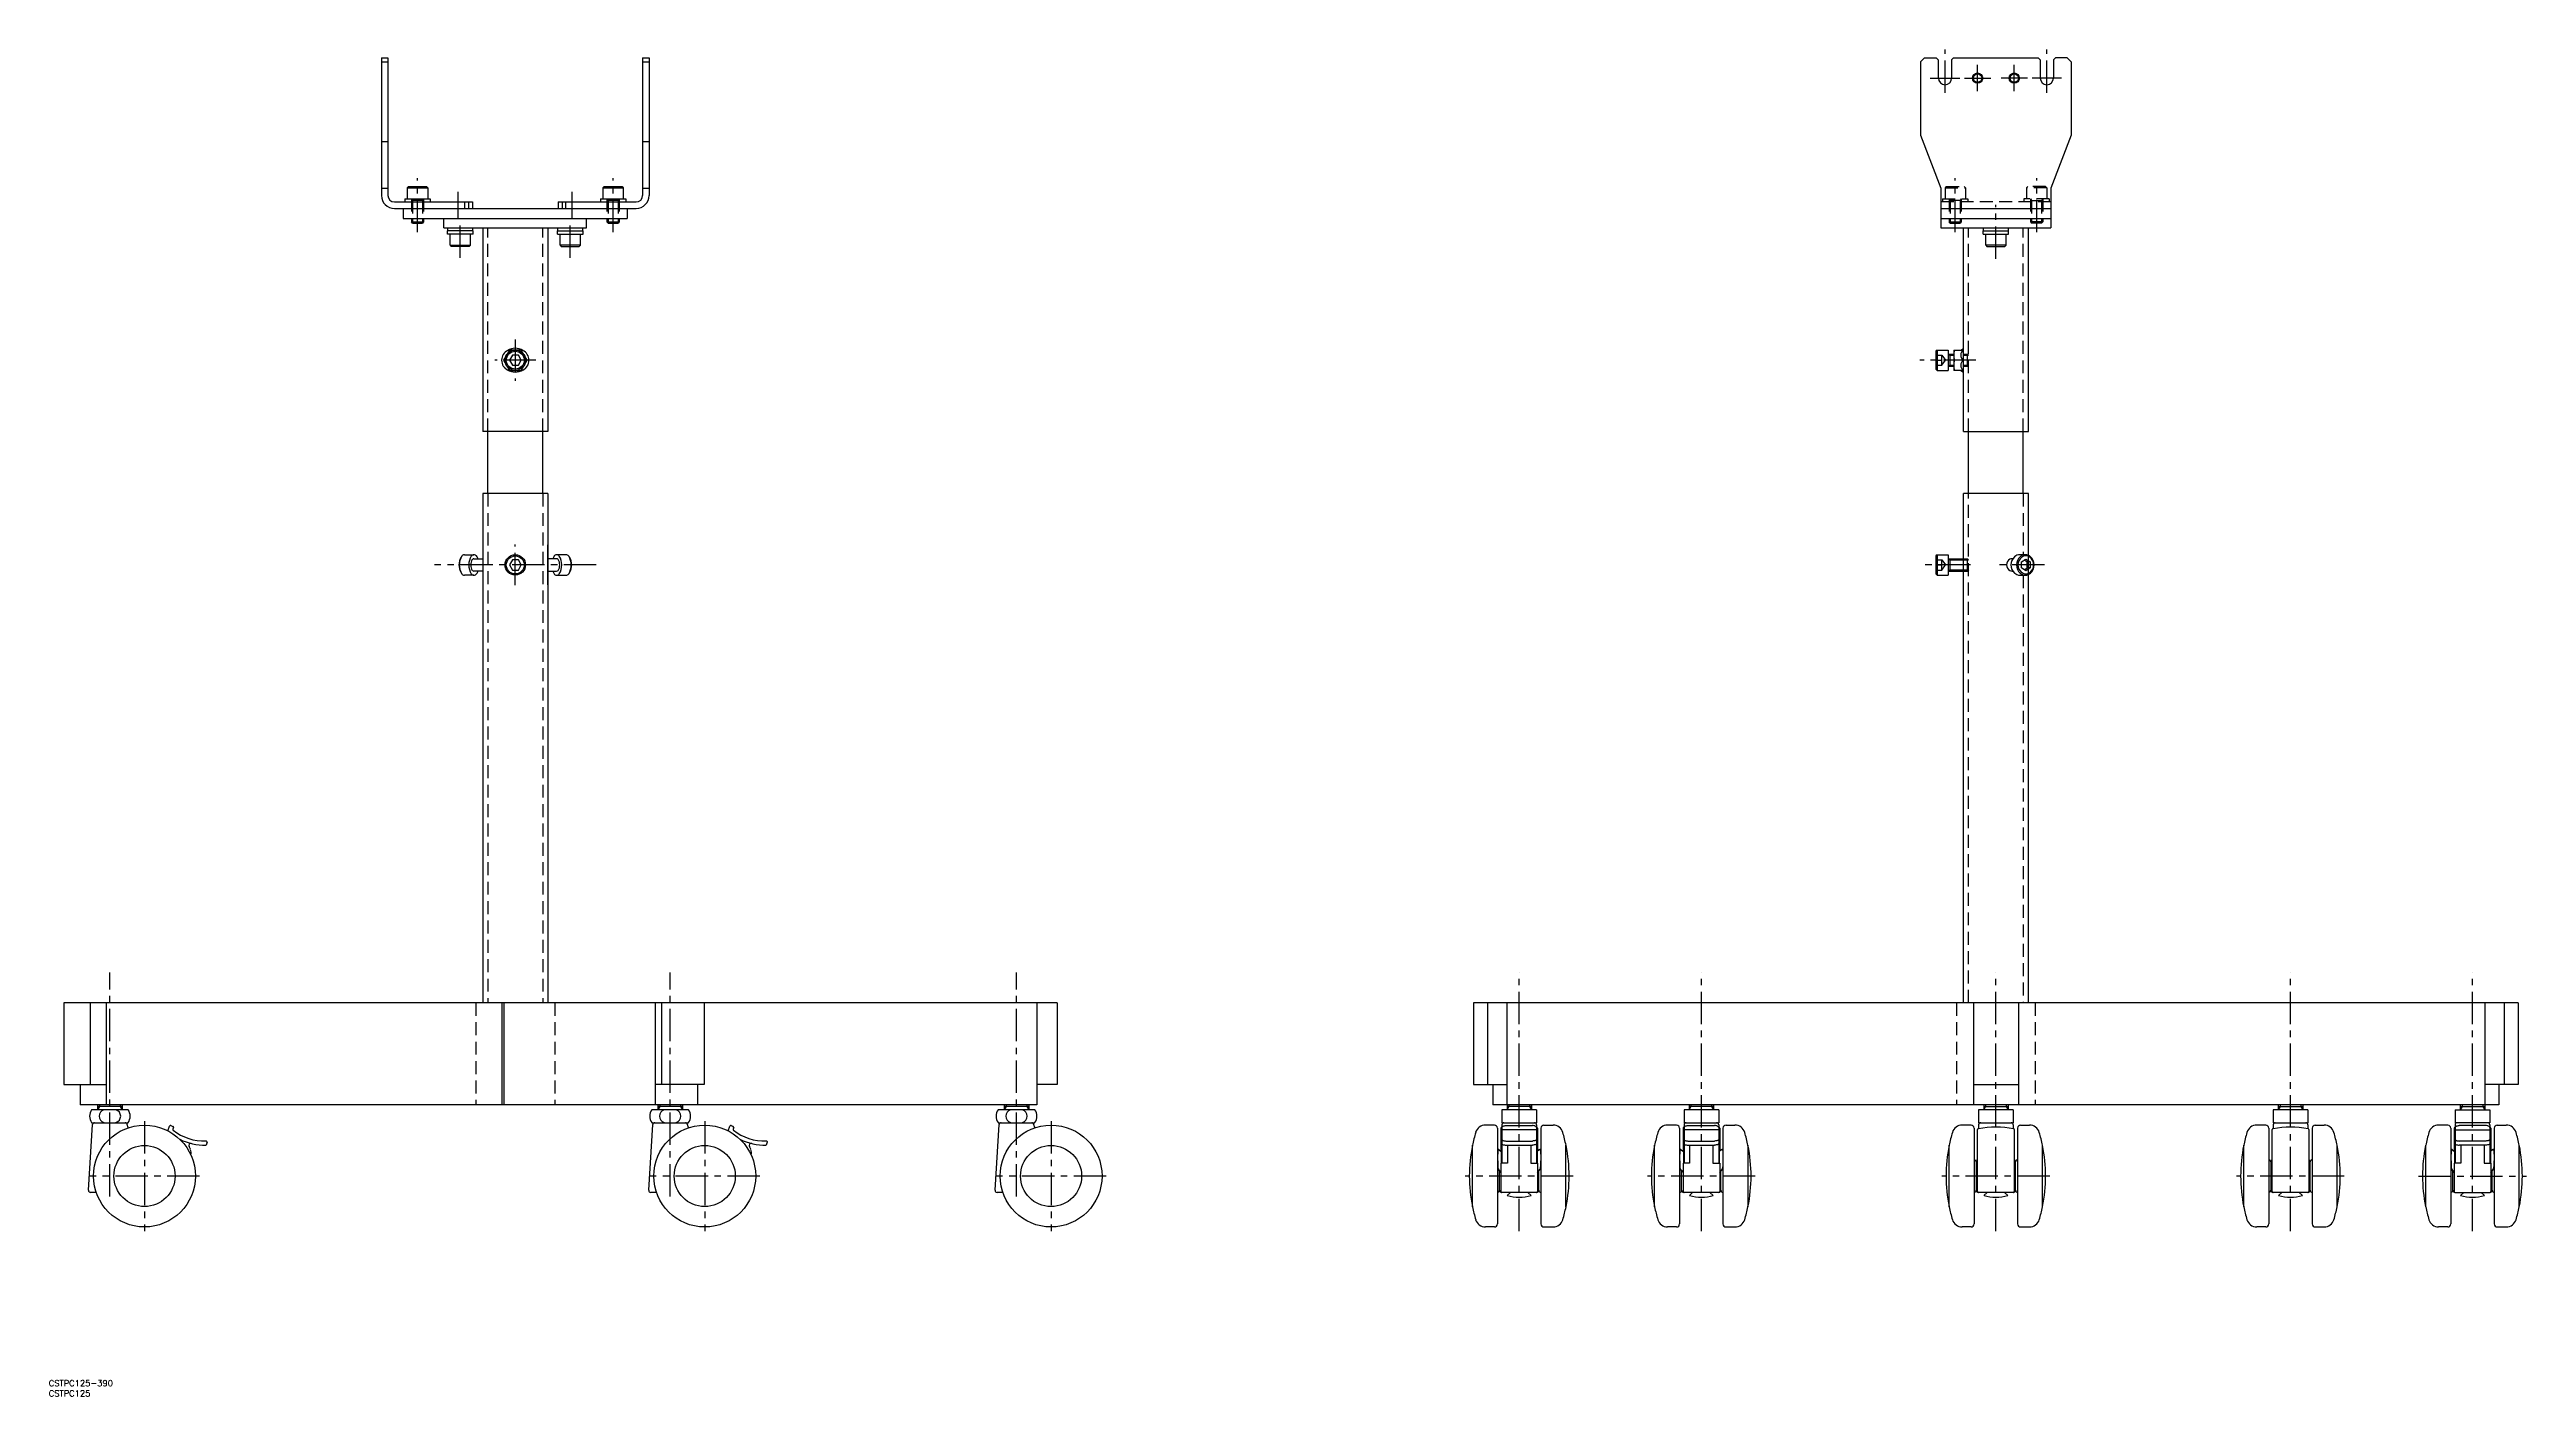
# Model space of a CAD drawing. Extents: x 0 to 1216, y -8 to 1230.
# Drawn here: x 0 to 1216, y -8 to 653 of the extents above; entities that cross this region are included whole.
import ezdxf

# ---------------------------------------------------------------- set-up
doc = ezdxf.new("R2010")
doc.units = 0
doc.header["$LTSCALE"] = 0.5
doc.linetypes.add('CENTER', pattern=[50.8, 31.75, -6.35, 6.35, -6.35])
doc.linetypes.add('DASHED', pattern=[19.05, 12.7, -6.35])
doc.layers.get('0').update_dxf_attribs({"linetype": 'CONTINUOUS'})
doc.layers.add('CENTER', color=1, linetype='CENTER')
doc.styles.get("Standard").update_dxf_attribs({"font": 'txt.shx', "height": 10, "bigfont": 'bigfont.shx'})

# ---------------------------------------------------------------- blocks, each defined once
blk = doc.blocks.new('*U94')
at = {"color": 7, "linetype": 'CONTINUOUS'}
blk.add_text('CSTPC125-390', height=3, dxfattribs=at).set_placement((0, -3))
blk = doc.blocks.new('*U95')
at = {"color": 7, "linetype": 'CONTINUOUS'}
blk.add_text('CSTPC125', height=3, dxfattribs=at).set_placement((0, -8))

msp = doc.modelspace()

# ---------------------------------------------------------------- linework, layer by layer
at = {"color": 7, "linetype": 'CONTINUOUS'}
for p, q in [((163.3, 649.2), (163.3, 581.6)), ((163.3, 649.2), (166.5, 649.2)), ((163.3, 647.2), (166.5, 647.2)), ((166.5, 649.2), (166.5, 581.6)), ((291.5, 649.2), (291.5, 581.6)), ((291.5, 649.2), (294.7, 649.2)), ((291.5, 647.2), (294.7, 647.2)), ((294.7, 649.2), (294.7, 581.6)), ((918.8, 647.2), (920.8, 649.2)), ((918.8, 647.2), (918.8, 611.2)), ((920.8, 649.2), (926.5, 649.2)), ((927.5, 648.2), (926.5, 649.2)), ((927.5, 648.2), (927.5, 639.2)), ((934, 648.2), (935, 649.2)), ((934, 648.2), (934, 639.2)), ((935, 649.2), (976.5, 649.2)), ((977.5, 648.2), (976.5, 649.2)), ((977.5, 648.2), (977.5, 639.2)), ((984, 648.2), (985, 649.2)), ((984, 648.2), (984, 639.2)), ((990.8, 649.2), (985, 649.2)), ((992.8, 647.2), (990.8, 649.2)), ((992.8, 647.2), (992.8, 611.2)), ((163.3, 608), (166.5, 608)), ((291.5, 608), (294.7, 608)), ((918.8, 611.2), (928.8, 585.2)), ((992.8, 611.2), (982.8, 585.2)), ((163.3, 585.2), (166.5, 585.2)), ((176.6, 586), (176, 585.4)), ((176, 585.4), (176, 580)), ((176, 585.4), (186, 585.4)), ((176.6, 586), (185.4, 586)), ((185.4, 586), (186, 585.4)), ((186, 585.4), (186, 580)), ((272.6, 586), (272, 585.4)), ((272, 585.4), (272, 580)), ((272, 585.4), (282, 585.4)), ((272.6, 586), (281.4, 586)), ((281.4, 586), (282, 585.4)), ((282, 585.4), (282, 580)), ((291.5, 585.2), (294.7, 585.2)), ((928.8, 585.2), (928.8, 565.7)), ((982.8, 585.2), (982.8, 565.7)), ((169.7, 578.4), (208, 578.4)), ((169.7, 575.2), (288.3, 575.2)), ((174, 575.2), (174, 570.2)), ((174.8, 580), (187.3, 580)), ((174.8, 580), (174.8, 578.4)), ((187.3, 580), (187.3, 578.4)), ((206, 578.4), (206, 575.2)), ((208, 578.4), (208, 575.2)), ((250, 578.4), (288.3, 578.4)), ((250, 578.4), (250, 575.2)), ((252, 578.4), (252, 575.2)), ((270.8, 580), (283.3, 580)), ((270.8, 580), (270.8, 578.4)), ((283.3, 580), (283.3, 578.4)), ((284, 575.2), (284, 570.2)), ((928.8, 575.2), (982.8, 575.2)), ((174, 570.2), (284, 570.2)), ((178, 570.2), (178, 568.6)), ((178.6, 568), (178, 568.6)), ((178, 568.6), (184, 568.6)), ((178.6, 568), (183.5, 568)), ((184, 568.6), (183.5, 568)), ((184, 570.2), (184, 568.6)), ((194, 565.7), (194, 570.2)), ((194, 565.7), (264, 565.7)), ((208.3, 564.2), (195.8, 564.2)), ((195.8, 562.6), (195.8, 564.2)), ((208.3, 562.6), (195.8, 562.6)), ((195.9, 564.2), (195.9, 565.7)), ((197, 557.2), (197, 562.6)), ((207, 557.2), (207, 562.6)), ((208.1, 564.2), (208.1, 565.7)), ((208.3, 562.6), (208.3, 564.2)), ((213.1, 565.7), (213.1, 465.7)), ((244.9, 565.7), (244.9, 465.7)), ((249.8, 564.2), (262.3, 564.2)), ((249.8, 562.6), (249.8, 564.2)), ((249.8, 562.6), (262.3, 562.6)), ((249.9, 564.2), (249.9, 565.7)), ((251, 557.2), (251, 562.6)), ((261, 557.2), (261, 562.6)), ((262.1, 564.2), (262.1, 565.7)), ((262.3, 562.6), (262.3, 564.2)), ((264, 565.7), (264, 570.2)), ((274, 570.2), (274, 568.6)), ((274.6, 568), (274, 568.6)), ((274, 568.6), (280, 568.6)), ((274.6, 568), (279.5, 568)), ((280, 568.6), (279.5, 568)), ((280, 570.2), (280, 568.6)), ((928.8, 570.2), (982.8, 570.2)), ((928.8, 565.7), (982.8, 565.7)), ((932.8, 570.2), (932.8, 568.6)), ((933.3, 568), (932.8, 568.6)), ((932.8, 568.6), (938.8, 568.6)), ((933.3, 568), (938.2, 568)), ((938.8, 568.6), (938.2, 568)), ((938.8, 570.2), (938.8, 568.6)), ((939.9, 465.7), (939.9, 565.7)), ((949.5, 564.2), (962, 564.2)), ((949.5, 562.6), (949.5, 564.2)), ((949.5, 562.6), (962, 562.6)), ((949.7, 564.2), (949.7, 565.7)), ((950.8, 557.2), (950.8, 562.6)), ((960.8, 557.2), (960.8, 562.6)), ((961.9, 564.2), (961.9, 565.7)), ((962, 562.6), (962, 564.2)), ((971.7, 465.7), (971.7, 565.7)), ((972.8, 570.2), (972.8, 568.6)), ((978.8, 568.6), (972.8, 568.6)), ((972.8, 568.6), (973.3, 568)), ((978.2, 568), (973.3, 568)), ((978.2, 568), (978.8, 568.6)), ((978.8, 570.2), (978.8, 568.6)), ((197, 557.2), (197.6, 556.6)), ((197, 557.2), (207, 557.2)), ((206.4, 556.6), (197.6, 556.6)), ((207, 557.2), (206.4, 556.6)), ((251, 557.2), (251.6, 556.6)), ((261, 557.2), (251, 557.2)), ((251.6, 556.6), (260.4, 556.6)), ((261, 557.2), (260.4, 556.6)), ((950.8, 557.2), (951.4, 556.6)), ((960.8, 557.2), (950.8, 557.2)), ((951.4, 556.6), (960.2, 556.6)), ((960.8, 557.2), (960.2, 556.6)), ((226.1, 505.7), (223.2, 500.7)), ((223.2, 500.7), (226.1, 495.7)), ((231.9, 505.7), (226.1, 505.7)), ((227.6, 503.2), (226.1, 500.7)), ((226.1, 500.7), (227.6, 498.2)), ((230.5, 503.2), (227.6, 503.2)), ((231.9, 500.7), (230.5, 503.2)), ((230.5, 498.2), (231.9, 500.7)), ((234.8, 500.7), (231.9, 505.7)), ((231.9, 495.7), (234.8, 500.7)), ((926.9, 505.7), (926.3, 505.1)), ((926.3, 505.1), (926.3, 496.3)), ((926.9, 505.7), (926.9, 495.7)), ((926.9, 505.7), (932.3, 505.7)), ((932.3, 505.7), (932.3, 495.7)), ((932.3, 503.7), (935.1, 503.7)), ((933.2, 503.7), (933.2, 497.7)), ((935.1, 505.7), (935.1, 495.7)), ((935.1, 505.7), (939.9, 505.7)), ((939.9, 500.7), (935.5, 500.7)), ((938.5, 505.7), (939.9, 506.5)), ((226.1, 495.7), (231.9, 495.7)), ((227.6, 498.2), (230.5, 498.2)), ((926.9, 495.7), (926.3, 496.3)), ((926.9, 495.7), (932.3, 495.7)), ((932.3, 497.7), (935.1, 497.7)), ((939.9, 495.7), (935.1, 495.7)), ((938.5, 495.7), (939.9, 494.9)), ((244.9, 465.7), (213.1, 465.7)), ((215.6, 435.2), (215.6, 465.7)), ((242.5, 435.2), (242.5, 465.7)), ((939.9, 465.7), (971.7, 465.7)), ((942.3, 435.2), (942.3, 465.7)), ((969.2, 435.2), (969.2, 465.7)), ((213.1, 435.2), (213.1, 185.2)), ((244.9, 435.2), (213.1, 435.2)), ((244.9, 435.2), (244.9, 185.2)), ((971.7, 435.2), (939.9, 435.2)), ((939.9, 185.2), (939.9, 435.2)), ((971.7, 185.2), (971.7, 435.2)), ((204, 405.2), (208.6, 405.2)), ((208.7, 403.2), (213.1, 403.2)), ((227.6, 402.7), (226.1, 400.2)), ((230.5, 402.7), (227.6, 402.7)), ((231.9, 400.2), (230.5, 402.7)), ((244.9, 390.4), (244.9, 410)), ((249.3, 403.2), (244.9, 403.2)), ((254, 405.2), (249.4, 405.2)), ((926.9, 405.2), (926.3, 404.6)), ((926.3, 404.6), (926.3, 395.8)), ((926.9, 405.2), (926.9, 395.2)), ((926.9, 405.2), (932.3, 405.2)), ((932.3, 405.2), (932.3, 395.2)), ((932.3, 403.2), (939.9, 403.2)), ((933.2, 403.2), (933.2, 397.2)), ((964, 403.2), (963.7, 403.2)), ((970.2, 405.2), (967.5, 405.2)), ((968.3, 401.7), (970.5, 403.1)), ((968.3, 398.8), (968.3, 401.7)), ((971.1, 401.7), (969.7, 402.6)), ((970.5, 403.1), (972.6, 401.7)), ((972.6, 401.7), (971.1, 401.7)), ((971.1, 398.8), (971.1, 401.7)), ((972.6, 401.7), (972.6, 398.8)), ((208.6, 395.2), (204, 395.2)), ((213.1, 397.2), (208.7, 397.2)), ((226.1, 400.2), (227.6, 397.7)), ((227.6, 397.7), (230.5, 397.7)), ((230.5, 397.7), (231.9, 400.2)), ((244.9, 397.2), (249.3, 397.2)), ((249.4, 395.2), (254, 395.2)), ((926.9, 395.2), (926.3, 395.8)), ((926.9, 395.2), (932.3, 395.2)), ((932.3, 397.2), (939.9, 397.2)), ((963.7, 397.2), (964, 397.2)), ((967.5, 395.2), (970.2, 395.2)), ((970.5, 397.3), (968.3, 398.8)), ((969.7, 397.8), (971.1, 398.8)), ((972.6, 398.8), (970.5, 397.3)), ((972.6, 398.8), (971.1, 398.8)), ((7.4, 185.2), (7.4, 145.2)), ((495, 185.2), (7.4, 185.2)), ((20.3, 185.2), (20.3, 145.2)), ((28.4, 135.2), (28.4, 185.2)), ((222.6, 135.2), (222.6, 185.2)), ((223.5, 135.2), (223.5, 185.2)), ((297.7, 185.2), (297.7, 135.2)), ((300.8, 185.2), (300.8, 145.2)), ((321.7, 185.2), (321.7, 145.2)), ((485, 185.2), (485, 135.2)), ((495, 185.2), (495, 145.2)), ((699.4, 185.2), (699.4, 145.2)), ((1212.1, 185.2), (699.4, 185.2)), ((706.2, 185.2), (706.2, 145.2)), ((715.7, 185.2), (715.7, 135.2)), ((944.8, 185.2), (944.8, 135.2)), ((966.8, 185.2), (966.8, 135.2)), ((1195.8, 185.2), (1195.8, 135.2)), ((1205.3, 185.2), (1205.3, 145.2)), ((1212.1, 185.2), (1212.1, 145.2)), ((7.4, 145.2), (28.4, 145.2)), ((15.4, 145.2), (15.4, 135.2)), ((485, 135.2), (15.4, 135.2)), ((24, 135.2), (24, 132.7)), ((36, 134.4), (24, 134.4)), ((36, 135.2), (36, 132.7)), ((321.7, 145.2), (297.7, 145.2)), ((299, 135.2), (299, 132.7)), ((311, 134.4), (299, 134.4)), ((311, 135.2), (311, 132.7)), ((318.6, 135.2), (318.6, 145.2)), ((469, 135.2), (469, 132.7)), ((481, 134.4), (469, 134.4)), ((481, 135.2), (481, 132.7)), ((495, 145.2), (485, 145.2)), ((699.4, 145.2), (715.7, 145.2)), ((708.9, 145.2), (708.9, 135.2)), ((1202.6, 135.2), (708.9, 135.2)), ((715.8, 135.2), (715.8, 132.7)), ((727.8, 134.4), (715.8, 134.4)), ((727.8, 135.2), (727.8, 132.7)), ((805.2, 135.2), (805.2, 132.7)), ((817.2, 134.4), (805.2, 134.4)), ((817.2, 135.2), (817.2, 132.7)), ((944.8, 145.2), (966.8, 145.2)), ((949.8, 135.2), (949.8, 132.7)), ((949.8, 134.4), (961.8, 134.4)), ((961.8, 135.2), (961.8, 132.7)), ((1094.4, 135.2), (1094.4, 132.7)), ((1094.4, 134.4), (1106.4, 134.4)), ((1106.4, 135.2), (1106.4, 132.7)), ((1183.7, 135.2), (1183.7, 132.7)), ((1183.7, 134.4), (1195.7, 134.4)), ((1195.7, 135.2), (1195.7, 132.7)), ((1212.1, 145.2), (1195.8, 145.2)), ((1202.6, 145.2), (1202.6, 135.2)), ((19.5, 93.3), (21.5, 125.5)), ((39, 132.7), (21, 132.7)), ((21, 126.4), (39, 126.4)), ((38.5, 125.4), (38.5, 125.4)), ((58.5, 122.4), (59.3, 124.7)), ((59.9, 125), (60.9, 124.6)), ((61.2, 124), (60.9, 123.2)), ((294.5, 93.3), (296.5, 125.5)), ((314, 132.7), (296, 132.7)), ((296, 126.4), (314, 126.4)), ((313.5, 125.4), (313.5, 125.4)), ((333.5, 122.4), (334.3, 124.7)), ((335, 125), (335.9, 124.6)), ((336.2, 124), (335.9, 123.2)), ((464.5, 93.3), (466.5, 125.5)), ((484, 132.7), (466, 132.7)), ((466, 126.4), (484, 126.4)), ((483.5, 125.4), (483.5, 125.4)), ((709.6, 125.2), (705.2, 125.2)), ((711.1, 123.7), (711.1, 76.7)), ((712.8, 123.7), (712.8, 112.4)), ((730.3, 132.7), (713.3, 132.7)), ((713.3, 132.7), (713.3, 126.4)), ((713.3, 126.4), (730.3, 126.4)), ((713.3, 125.4), (713.3, 124.2)), ((713.3, 124.2), (713.3, 124.2)), ((713.3, 124), (713.3, 106.6)), ((730.3, 122.9), (713.3, 122.9)), ((715.3, 125), (728.3, 125)), ((730.3, 132.7), (730.3, 126.4)), ((730.3, 125.4), (730.3, 124.2)), ((730.3, 124.2), (730.3, 124.2)), ((730.3, 124), (730.3, 106.6)), ((730.8, 123.7), (730.8, 112.4)), ((732.4, 123.7), (732.4, 76.7)), ((733.9, 125.2), (738.4, 125.2)), ((799, 125.2), (794.6, 125.2)), ((800.5, 123.7), (800.5, 76.7)), ((802.2, 123.7), (802.2, 112.4)), ((819.7, 132.7), (802.7, 132.7)), ((802.7, 132.7), (802.7, 126.4)), ((802.7, 126.4), (819.7, 126.4)), ((802.7, 125.4), (802.7, 124.2)), ((802.7, 124.2), (802.7, 124.2)), ((802.7, 124), (802.7, 106.6)), ((819.7, 122.9), (802.7, 122.9)), ((804.7, 125), (817.7, 125)), ((819.6, 124.2), (819.7, 124.2)), ((819.7, 132.7), (819.7, 126.4)), ((819.7, 125.4), (819.7, 124.2)), ((819.7, 124), (819.7, 106.6)), ((820.2, 123.7), (820.2, 112.4)), ((821.8, 123.7), (821.8, 76.7)), ((823.3, 125.2), (827.7, 125.2)), ((943.6, 125.2), (939.2, 125.2)), ((945.1, 123.7), (945.1, 76.7)), ((946.8, 92.7), (946.8, 123)), ((964.3, 132.7), (947.3, 132.7)), ((947.3, 132.7), (947.3, 126.4)), ((947.3, 126.4), (964.3, 126.4)), ((947.3, 125.4), (947.3, 123.5)), ((964.3, 132.7), (964.3, 126.4)), ((964.3, 125.4), (964.3, 123.5)), ((964.8, 123), (964.8, 92.7)), ((966.4, 123.7), (966.4, 76.7)), ((967.9, 125.2), (972.3, 125.2)), ((1088.2, 125.2), (1083.8, 125.2)), ((1089.7, 123.7), (1089.7, 76.7)), ((1091.4, 92.7), (1091.4, 123)), ((1108.9, 132.7), (1091.9, 132.7)), ((1091.9, 132.7), (1091.9, 126.4)), ((1091.9, 126.4), (1108.9, 126.4)), ((1091.9, 125.4), (1091.9, 123.5)), ((1108.9, 132.7), (1108.9, 126.4)), ((1108.9, 125.4), (1108.9, 123.5)), ((1109.4, 123), (1109.4, 92.7)), ((1111, 123.7), (1111, 76.7)), ((1112.5, 125.2), (1116.9, 125.2)), ((1177.6, 125.2), (1173.1, 125.2)), ((1179.1, 123.7), (1179.1, 76.7)), ((1180.7, 123.7), (1180.7, 112.4)), ((1181.2, 132.7), (1198.2, 132.7)), ((1181.2, 132.7), (1181.2, 126.4)), ((1198.2, 126.4), (1181.2, 126.4)), ((1181.2, 125.4), (1181.2, 124.2)), ((1181.3, 124.2), (1181.2, 124.2)), ((1181.2, 124), (1181.2, 106.6)), ((1181.2, 122.9), (1198.2, 122.9)), ((1196.2, 125), (1183.2, 125)), ((1198.2, 132.7), (1198.2, 126.4)), ((1198.2, 125.4), (1198.2, 124.2)), ((1198.2, 124.2), (1198.2, 124.2)), ((1198.2, 124), (1198.2, 106.6)), ((1198.7, 123.7), (1198.7, 112.4)), ((1200.4, 123.7), (1200.4, 76.7)), ((1201.9, 125.2), (1206.3, 125.2)), ((77.7, 116.8), (77.2, 115.4)), ((352.7, 116.8), (352.2, 115.4)), ((698.8, 85.1), (698.8, 115.3)), ((698.8, 115.2), (698.8, 115.2)), ((711.3, 111), (711.1, 111)), ((711.3, 112.8), (711.3, 111)), ((711.3, 112.8), (711.3, 111)), ((712, 113.1), (713, 112.2)), ((712.8, 119.1), (713.3, 119.1)), ((712.8, 118), (713.3, 118)), ((713, 112.2), (713, 106.6)), ((713.3, 112.2), (713, 112.2)), ((715.3, 117.4), (728.3, 117.4)), ((715.3, 115.4), (728.3, 115.4)), ((716, 115.4), (716, 106.6)), ((727.5, 115.4), (727.5, 106.6)), ((730.8, 119.1), (730.3, 119.1)), ((730.8, 118), (730.3, 118)), ((730.3, 112.2), (730.6, 112.2)), ((731.6, 113.1), (730.6, 112.2)), ((730.6, 112.2), (730.6, 106.6)), ((732.3, 112.8), (732.3, 111)), ((732.3, 112.8), (732.3, 111)), ((732.3, 111), (732.4, 111)), ((744.7, 85.1), (744.7, 115.3)), ((744.7, 115.2), (744.8, 115.2)), ((788.2, 85.1), (788.2, 115.3)), ((788.2, 115.2), (788.2, 115.2)), ((800.7, 111), (800.5, 111)), ((800.7, 112.8), (800.7, 111)), ((800.7, 112.8), (800.7, 111)), ((801.3, 113.1), (802.4, 112.2)), ((802.2, 119.1), (802.7, 119.1)), ((802.2, 118), (802.7, 118)), ((802.4, 112.2), (802.4, 106.6)), ((802.7, 112.2), (802.4, 112.2)), ((804.6, 117.4), (817.7, 117.4)), ((804.6, 115.4), (817.7, 115.4)), ((805.4, 115.4), (805.4, 106.6)), ((816.9, 115.4), (816.9, 106.6)), ((820.2, 119.1), (819.7, 119.1)), ((820.2, 118), (819.7, 118)), ((819.7, 112.2), (820, 112.2)), ((821, 113.1), (820, 112.2)), ((820, 112.2), (820, 106.6)), ((821.7, 112.8), (821.7, 111)), ((821.7, 112.8), (821.7, 111)), ((821.7, 111), (821.8, 111)), ((834.1, 85.1), (834.1, 115.3)), ((834.1, 115.2), (834.1, 115.2)), ((932.8, 85.1), (932.8, 115.3)), ((932.8, 115.2), (932.8, 115.2)), ((978.7, 85.1), (978.7, 115.3)), ((978.7, 115.2), (978.7, 115.2)), ((1077.4, 85.1), (1077.4, 115.3)), ((1077.4, 115.2), (1077.4, 115.2)), ((1123.3, 85.1), (1123.3, 115.3)), ((1123.3, 115.2), (1123.3, 115.2)), ((1166.8, 115.2), (1166.7, 115.2)), ((1166.8, 85.1), (1166.8, 115.3)), ((1179.2, 111), (1179.1, 111)), ((1179.2, 112.8), (1179.2, 111)), ((1179.2, 112.8), (1179.2, 111)), ((1179.9, 113.1), (1180.9, 112.2)), ((1180.7, 119.1), (1181.2, 119.1)), ((1180.7, 118), (1181.2, 118)), ((1180.9, 112.2), (1180.9, 106.6)), ((1181.2, 112.2), (1180.9, 112.2)), ((1196.2, 117.4), (1183.2, 117.4)), ((1196.2, 115.4), (1183.2, 115.4)), ((1184, 115.4), (1184, 106.6)), ((1195.5, 115.4), (1195.5, 106.6)), ((1198.7, 119.1), (1198.2, 119.1)), ((1198.7, 118), (1198.2, 118)), ((1198.2, 112.2), (1198.5, 112.2)), ((1199.6, 113.1), (1198.5, 112.2)), ((1198.5, 112.2), (1198.5, 106.6)), ((1200.2, 112.8), (1200.2, 111)), ((1200.2, 112.8), (1200.2, 111)), ((1200.2, 111), (1200.4, 111)), ((1212.7, 85.1), (1212.7, 115.3)), ((1212.7, 115.2), (1212.7, 115.2)), ((711.1, 107.6), (711.3, 107.6)), ((711.3, 107), (711.1, 107)), ((711.3, 107.6), (711.3, 104.4)), ((711.3, 103.7), (711.3, 104.7)), ((712.8, 101.9), (711.3, 103.7)), ((711.8, 103.3), (712.8, 102.4)), ((712.1, 93.2), (712.1, 102.7)), ((712.8, 106.6), (712.8, 92.7)), ((716, 106.6), (712.8, 106.6)), ((727.5, 106.6), (730.8, 106.6)), ((730.8, 106.6), (730.8, 92.7)), ((730.8, 101.9), (732.3, 103.7)), ((731.8, 103.3), (730.8, 102.4)), ((731.4, 93.2), (731.4, 102.7)), ((732.3, 107.6), (732.3, 104.4)), ((732.4, 107.6), (732.3, 107.6)), ((732.3, 107), (732.4, 107)), ((732.3, 103.7), (732.3, 104.7)), ((800.5, 107.6), (800.7, 107.6)), ((800.7, 107), (800.5, 107)), ((800.7, 107.6), (800.7, 104.4)), ((800.7, 103.7), (800.7, 104.7)), ((802.2, 101.9), (800.7, 103.7)), ((801.2, 103.3), (802.2, 102.4)), ((801.5, 93.2), (801.5, 102.7)), ((802.2, 106.6), (802.2, 92.7)), ((805.4, 106.6), (802.2, 106.6)), ((816.9, 106.6), (820.2, 106.6)), ((820.2, 106.6), (820.2, 92.7)), ((820.2, 101.9), (821.7, 103.7)), ((821.2, 103.3), (820.2, 102.4)), ((820.8, 93.2), (820.8, 102.7)), ((821.7, 107.6), (821.7, 104.4)), ((821.8, 107.6), (821.7, 107.6)), ((821.7, 107), (821.8, 107)), ((821.7, 103.7), (821.7, 104.7)), ((946.1, 107.2), (946.1, 93.2)), ((965.4, 93.2), (965.4, 107.2)), ((1090.7, 107.2), (1090.7, 93.2)), ((1110, 93.2), (1110, 107.2)), ((1179.1, 107.6), (1179.2, 107.6)), ((1179.2, 107), (1179.1, 107)), ((1179.2, 107.6), (1179.2, 104.4)), ((1179.2, 103.7), (1179.2, 104.7)), ((1180.7, 101.9), (1179.2, 103.7)), ((1179.7, 103.3), (1180.7, 102.4)), ((1180.1, 93.2), (1180.1, 102.7)), ((1180.7, 106.6), (1180.7, 92.7)), ((1184, 106.6), (1180.7, 106.6)), ((1195.5, 106.6), (1198.7, 106.6)), ((1198.7, 106.6), (1198.7, 92.7)), ((1198.7, 101.9), (1200.2, 103.7)), ((1199.7, 103.3), (1198.7, 102.4)), ((1199.4, 93.2), (1199.4, 102.7)), ((1200.2, 107.6), (1200.2, 104.4)), ((1200.4, 107.6), (1200.2, 107.6)), ((1200.2, 107), (1200.4, 107)), ((1200.2, 103.7), (1200.2, 104.7)), ((23.3, 92.2), (20.5, 92.2)), ((298.4, 92.2), (295.5, 92.2)), ((468.3, 92.2), (465.5, 92.2)), ((730.4, 92.2), (713.1, 92.2)), ((717.5, 92.2), (715.9, 90.6)), ((727.7, 90.6), (726, 92.2)), ((819.8, 92.2), (802.5, 92.2)), ((806.9, 92.2), (805.3, 90.6)), ((817, 90.6), (815.4, 92.2)), ((932.8, 85.1), (932.8, 85.2)), ((932.8, 85.1), (932.8, 85.2)), ((964.4, 92.2), (947.1, 92.2)), ((951.5, 92.2), (949.9, 90.6)), ((961.6, 90.6), (960, 92.2)), ((978.7, 85.1), (978.7, 85.2)), ((1077.4, 85.1), (1077.4, 85.2)), ((1077.4, 85.1), (1077.4, 85.2)), ((1109, 92.2), (1091.7, 92.2)), ((1096.1, 92.2), (1094.5, 90.6)), ((1106.2, 90.6), (1104.6, 92.2)), ((1123.3, 85.1), (1123.3, 85.2)), ((1181.1, 92.2), (1198.4, 92.2)), ((1183.9, 90.6), (1185.5, 92.2)), ((1194, 92.2), (1195.6, 90.6)), ((709.6, 75.2), (705.2, 75.2)), ((733.9, 75.2), (738.4, 75.2)), ((799, 75.2), (794.6, 75.2)), ((823.3, 75.2), (827.7, 75.2)), ((943.6, 75.2), (939.2, 75.2)), ((967.9, 75.2), (972.3, 75.2)), ((1088.2, 75.2), (1083.8, 75.2)), ((1112.5, 75.2), (1116.9, 75.2)), ((1177.6, 75.2), (1173.1, 75.2)), ((1201.9, 75.2), (1206.3, 75.2))]:
    msp.add_line(p, q, dxfattribs=at)
at = {"color": 3, "linetype": 'DASHED'}
for p, q in [((931.4, 586), (930.8, 585.4)), ((930.8, 585.4), (930.8, 580)), ((930.8, 585.4), (940.8, 585.4)), ((931.4, 586), (940.2, 586)), ((940.2, 586), (940.8, 585.4)), ((940.8, 585.4), (940.8, 580)), ((971.4, 586), (970.8, 585.4)), ((970.8, 585.4), (970.8, 580)), ((980.8, 585.4), (970.8, 585.4)), ((980.2, 586), (971.4, 586)), ((980.2, 586), (980.8, 585.4)), ((980.8, 585.4), (980.8, 580)), ((178, 580), (178, 570.2)), ((178, 580), (178.6, 579.1)), ((184, 579.1), (178, 579.1)), ((178.6, 579.1), (178.6, 570.2)), ((184, 580), (183.5, 579.1)), ((183.5, 579.1), (183.5, 570.2)), ((184, 580), (184, 570.2)), ((204.3, 575.2), (204.3, 578.4)), ((253.8, 575.2), (253.8, 578.4)), ((274, 580), (274, 570.2)), ((274, 580), (274.6, 579.1)), ((280, 579.1), (274, 579.1)), ((274.6, 579.1), (274.6, 570.2)), ((280, 580), (279.5, 579.1)), ((279.5, 579.1), (279.5, 570.2)), ((280, 580), (280, 570.2)), ((982.8, 578.4), (928.8, 578.4)), ((929.5, 580), (942, 580)), ((929.5, 580), (929.5, 578.4)), ((932.8, 580), (932.8, 570.2)), ((932.8, 580), (933.3, 579.1)), ((938.8, 579.1), (932.8, 579.1)), ((933.3, 579.1), (933.3, 570.2)), ((938.8, 580), (938.2, 579.1)), ((938.2, 579.1), (938.2, 570.2)), ((938.8, 580), (938.8, 570.2)), ((942, 580), (942, 578.4)), ((982, 580), (969.5, 580)), ((969.5, 580), (969.5, 578.4)), ((972.8, 580), (972.8, 570.2)), ((972.8, 580), (973.3, 579.1)), ((972.8, 579.1), (978.8, 579.1)), ((973.3, 579.1), (973.3, 570.2)), ((978.8, 580), (978.2, 579.1)), ((978.2, 579.1), (978.2, 570.2)), ((978.8, 580), (978.8, 570.2)), ((982, 580), (982, 578.4)), ((215.6, 465.7), (215.6, 565.7)), ((242.5, 465.7), (242.5, 565.7)), ((942.3, 465.7), (942.3, 565.7)), ((969.2, 465.7), (969.2, 565.7)), ((926.3, 503.2), (929.3, 503.2)), ((926.3, 500.7), (929.3, 500.7)), ((929.3, 503.2), (931, 500.7)), ((929.3, 498.2), (929.3, 503.2)), ((929.3, 498.2), (931, 500.7)), ((939.9, 503.7), (941.8, 503.7)), ((939.9, 503.2), (942.3, 503.2)), ((941.8, 497.7), (941.8, 503.7)), ((942.3, 503.2), (941.8, 503.7)), ((926.3, 498.2), (929.3, 498.2)), ((939.9, 498.3), (942.3, 498.3)), ((939.9, 497.7), (941.8, 497.7)), ((942.3, 498.3), (941.8, 497.7)), ((215.6, 435.2), (215.6, 185.2)), ((242.5, 435.2), (242.5, 185.2)), ((942.3, 185.2), (942.3, 435.2)), ((969.2, 435.2), (969.2, 405.2)), ((926.3, 402.7), (929.3, 402.7)), ((929.3, 402.7), (931, 400.2)), ((929.3, 397.7), (929.3, 402.7)), ((939.9, 403.2), (941.8, 403.2)), ((939.9, 402.7), (942.3, 402.7)), ((941.8, 397.2), (941.8, 403.2)), ((942.3, 402.7), (941.8, 403.2)), ((926.3, 400.2), (929.3, 400.2)), ((926.3, 397.7), (929.3, 397.7)), ((929.3, 397.7), (931, 400.2)), ((939.9, 397.8), (942.3, 397.8)), ((939.9, 397.2), (941.8, 397.2)), ((942.3, 397.8), (941.8, 397.2)), ((969.2, 395.2), (969.2, 185.2)), ((209.7, 185.2), (209.7, 135.2)), ((248.4, 185.2), (248.4, 135.2)), ((936.4, 185.2), (936.4, 135.2)), ((975.1, 185.2), (975.1, 135.2))]:
    msp.add_line(p, q, dxfattribs=at)
at = {"color": 3, "linetype": 'CONTINUOUS'}
for p, q in [((178.6, 570.2), (178.6, 568)), ((183.5, 570.2), (183.5, 568)), ((274.6, 570.2), (274.6, 568)), ((279.5, 570.2), (279.5, 568)), ((933.3, 570.2), (933.3, 568)), ((938.2, 570.2), (938.2, 568)), ((973.3, 570.2), (973.3, 568)), ((978.2, 570.2), (978.2, 568)), ((932.3, 503.7), (933.2, 503.2)), ((933.2, 503.2), (935.1, 503.2)), ((932.3, 497.7), (933.2, 498.3)), ((933.2, 498.3), (935.1, 498.3)), ((932.3, 403.2), (933.2, 402.7)), ((933.2, 402.7), (939.9, 402.7)), ((932.3, 397.2), (933.2, 397.8)), ((933.2, 397.8), (939.9, 397.8)), ((24.9, 134.4), (24, 132.7)), ((24.9, 135.2), (24.9, 134.4)), ((35.1, 135.2), (35.1, 134.4)), ((35.1, 134.4), (36, 132.7)), ((300, 134.4), (299, 132.7)), ((300, 135.2), (300, 134.4)), ((310.1, 135.2), (310.1, 134.4)), ((310.1, 134.4), (311, 132.7)), ((470, 134.4), (469, 132.7)), ((470, 135.2), (470, 134.4)), ((480.1, 135.2), (480.1, 134.4)), ((480.1, 134.4), (481, 132.7)), ((716.7, 134.4), (715.8, 132.7)), ((716.7, 135.2), (716.7, 134.4)), ((726.9, 135.2), (726.9, 134.4)), ((726.9, 134.4), (727.8, 132.7)), ((806.1, 134.4), (805.2, 132.7)), ((806.1, 135.2), (806.1, 134.4)), ((816.2, 135.2), (816.2, 134.4)), ((816.2, 134.4), (817.2, 132.7)), ((950.7, 134.4), (949.8, 132.7)), ((950.7, 135.2), (950.7, 134.4)), ((960.8, 135.2), (960.8, 134.4)), ((960.8, 134.4), (961.8, 132.7)), ((1095.3, 134.4), (1094.4, 132.7)), ((1095.3, 135.2), (1095.3, 134.4)), ((1105.4, 135.2), (1105.4, 134.4)), ((1105.4, 134.4), (1106.4, 132.7)), ((1184.7, 134.4), (1183.7, 132.7)), ((1184.7, 135.2), (1184.7, 134.4)), ((1194.8, 135.2), (1194.8, 134.4)), ((1194.8, 134.4), (1195.7, 132.7))]:
    msp.add_line(p, q, dxfattribs=at)
at = {"color": 7, "linetype": 'CONTINUOUS'}
for points in [[(713.3, 124, -0.170626), (713.4, 124.3, -0.104905), (713.9, 124.7, -0.066591), (714.5, 124.9, -0.052734), (715.3, 125, -0.052734)], [(730.3, 124, 0.170626), (730.2, 124.3, 0.104905), (729.7, 124.7, 0.066591), (729.1, 124.9, 0.052734), (728.3, 125, 0.052734)], [(802.7, 124, -0.170626), (802.8, 124.3, -0.104905), (803.2, 124.7, -0.066591), (803.9, 124.9, -0.052734), (804.7, 125, -0.052734)], [(819.7, 124, 0.170626), (819.5, 124.3, 0.104905), (819.1, 124.7, 0.066591), (818.5, 124.9, 0.052734), (817.7, 125, 0.052734)], [(1181.2, 124, -0.170626), (1181.3, 124.3, -0.104905), (1181.8, 124.7, -0.066591), (1182.4, 124.9, -0.052734), (1183.2, 125, -0.052734)], [(1198.2, 124, 0.170626), (1198.1, 124.3, 0.104905), (1197.6, 124.7, 0.066591), (1197, 124.9, 0.052734), (1196.2, 125, 0.052734)], [(713.3, 118.1, 0.228357), (713.4, 117.9, 0.088729), (713.9, 117.6, 0.045761), (714.5, 117.5, 0.033978), (715.3, 117.4, 0.033978)], [(713.3, 116.1, 0.228357), (713.4, 115.9, 0.088729), (713.9, 115.6, 0.045761), (714.5, 115.5, 0.033978), (715.3, 115.4, 0.033978)], [(730.3, 118.1, -0.228357), (730.2, 117.9, -0.088729), (729.7, 117.6, -0.045761), (729.1, 117.5, -0.033978), (728.3, 117.4, -0.033978)], [(730.3, 116.1, -0.228357), (730.2, 115.9, -0.088729), (729.7, 115.6, -0.045761), (729.1, 115.5, -0.033978), (728.3, 115.4, -0.033978)], [(802.7, 118.1, 0.228357), (802.8, 117.9, 0.088729), (803.2, 117.6, 0.045761), (803.8, 117.5, 0.033978), (804.6, 117.4, 0.033978)], [(802.7, 116.1, 0.228357), (802.8, 115.9, 0.088729), (803.2, 115.6, 0.045761), (803.8, 115.5, 0.033978), (804.6, 115.4, 0.033978)], [(819.7, 118.1, -0.228357), (819.6, 117.9, -0.088729), (819.1, 117.6, -0.045761), (818.5, 117.5, -0.033978), (817.7, 117.4, -0.033978)], [(819.7, 116.1, -0.228357), (819.6, 115.9, -0.088729), (819.1, 115.6, -0.045761), (818.5, 115.5, -0.033978), (817.7, 115.4, -0.033978)], [(1181.2, 118.1, 0.228357), (1181.3, 117.9, 0.088729), (1181.8, 117.6, 0.045761), (1182.4, 117.5, 0.033978), (1183.2, 117.4, 0.033978)], [(1181.2, 116.1, 0.228357), (1181.3, 115.9, 0.088729), (1181.8, 115.6, 0.045761), (1182.4, 115.5, 0.033978), (1183.2, 115.4, 0.033978)], [(1198.2, 118.1, -0.228357), (1198.1, 117.9, -0.088729), (1197.6, 117.6, -0.045761), (1197.1, 117.5, -0.033978), (1196.2, 117.4, -0.033978)], [(1198.2, 116.1, -0.228357), (1198.1, 115.9, -0.088729), (1197.6, 115.6, -0.045761), (1197.1, 115.5, -0.033978), (1196.2, 115.4, -0.033978)]]:
    msp.add_lwpolyline(points, format="xyb", dxfattribs=at)
at = {"color": 3, "linetype": 'CONTINUOUS'}
for centre in [(946.8, 639.2), (964.8, 639.2)]:
    msp.add_circle(centre, 2.5, dxfattribs=at)
at = {"color": 7, "linetype": 'CONTINUOUS'}
for centre, radius in [((946.8, 639.2), 2.07), ((964.8, 639.2), 2.07), ((229, 500.7), 5), ((229, 500.7), 4.4), ((229, 400.2), 5), ((229, 400.2), 4.4), ((47, 100.2), 25), ((322, 100.2), 25), ((492, 100.2), 25), ((47, 100.2), 15), ((322, 100.2), 15), ((492, 100.2), 15)]:
    msp.add_circle(centre, radius, dxfattribs=at)
for centre, radius, start, end in [((930.8, 639.2), 3.25, 180, 0), ((980.8, 639.2), 3.25, 180, 0), ((169.7, 581.6), 6.4, 180, 270), ((169.7, 581.6), 3.2, 180, 270), ((288.3, 581.6), 3.2, 270, 0), ((288.3, 581.6), 6.4, 270, 0), ((227.7, 500.7), 5.41, 116.4678, 243.5322), ((229, 499.2), 7.35, 59.5267, 120.4733), ((230.3, 500.7), 5.41, 296.4678, 63.5322), ((942.3, 503.2), 7.22, 159.7438, 200.2562), ((942.3, 498.2), 7.22, 159.7438, 200.2562), ((941.5, 503.2), 3, 123.6257, 236.3743), ((941.5, 498.2), 3, 123.6257, 236.3743), ((229, 502.2), 7.32, 239.3643, 300.6357), ((208.7, 400.2), 7.38, 148.5055, 211.4945), ((209.9, 400.2), 8.39, 148.5055, 211.4945), ((203.5, 403.2), 1.41, 132.1122, 142.1031), ((204, 403.6), 1.6, 90, 142.1031), ((214.6, 400.2), 8.42, 148.6801, 211.3199), ((212.5, 400.2), 5.33, 149.6572, 210.3428), ((208.7, 403.6), 1.6, 38.3104, 142.3243), ((208.7, 402.1), 1.12, 90, 133.6045), ((202.9, 400.2), 8.36, 21.0342, 31.7093), ((255.2, 400.2), 8.36, 148.2907, 158.9658), ((249.3, 403.6), 1.6, 37.6757, 141.6896), ((249.3, 402.1), 1.12, 46.3955, 90), ((245.5, 400.2), 5.33, 329.6572, 30.3428), ((243.4, 400.2), 8.42, 328.6801, 31.3199), ((254, 403.6), 1.6, 37.8969, 90), ((248.1, 400.2), 8.39, 328.5055, 31.4945), ((254.5, 403.2), 1.41, 37.8969, 47.8878), ((249.3, 400.2), 7.38, 328.5055, 31.4945), ((964.1, 400.2), 3.12, 117.7119, 242.2881), ((963.7, 400.7), 2.53, 90, 115.0585), ((968.6, 400.2), 5.43, 132.5395, 227.4605), ((967.5, 401.4), 3.81, 90, 132.4964), ((971.3, 400.2), 5.43, 132.5395, 227.4605), ((971.4, 400.2), 4.78, 129.5549, 230.4451), ((970.2, 401.4), 3.81, 47.5036, 132.4964), ((970.5, 401.3), 3.36, 48.4941, 131.5059), ((969.5, 400.2), 4.78, 309.5549, 50.4451), ((969.1, 400.2), 5.43, 312.5395, 47.4605), ((203.5, 397.2), 1.41, 217.8969, 227.8878), ((204, 396.8), 1.6, 217.8969, 270), ((208.7, 396.8), 1.6, 217.6757, 321.6896), ((208.7, 398.3), 1.12, 226.3955, 270), ((202.9, 400.2), 8.36, 328.2907, 338.9658), ((255.2, 400.2), 8.36, 201.0342, 211.7093), ((249.3, 396.8), 1.6, 218.3104, 322.3243), ((249.3, 398.3), 1.12, 270, 313.6045), ((254, 396.8), 1.6, 270, 322.1031), ((254.5, 397.2), 1.41, 312.1122, 322.1031), ((963.7, 399.7), 2.53, 244.9415, 270), ((967.5, 399), 3.81, 227.5036, 270), ((970.2, 399), 3.81, 227.5036, 312.4964), ((970.5, 399.2), 3.36, 224.586, 315.414), ((25.5, 129.6), 5.46, 144.7748, 215.2252), ((22.5, 125.4), 1, 90, 176.4458), ((28, 129.6), 3.3, 107.4974, 252.5026), ((32, 129.6), 3.3, 287.4974, 72.5026), ((37.5, 125.4), 1, 0, 90), ((40.5, 125.4), 2, 180, 226.405), ((34.5, 129.6), 5.46, 324.7748, 35.2252), ((59.8, 124.5), 0.5, 70, 160), ((60.7, 124.2), 0.5, 340, 70), ((61.4, 123.1), 0.5, 160, 232.1743), ((76.4, 142.4), 25, 232.1743, 271.8729), ((300.5, 129.6), 5.46, 144.7748, 215.2252), ((297.5, 125.4), 1, 90, 176.4458), ((303.1, 129.6), 3.3, 107.4974, 252.5026), ((307, 129.6), 3.3, 287.4974, 72.5026), ((312.5, 125.4), 1, 0, 90), ((315.5, 125.4), 2, 180, 226.405), ((309.6, 129.6), 5.46, 324.7748, 35.2252), ((334.8, 124.5), 0.5, 70, 160), ((335.7, 124.2), 0.5, 340, 70), ((336.4, 123.1), 0.5, 160, 232.1743), ((351.4, 142.4), 25, 232.1743, 271.8729), ((470.5, 129.6), 5.46, 144.7748, 215.2252), ((467.5, 125.4), 1, 90, 176.4458), ((473.1, 129.6), 3.3, 107.4974, 252.5026), ((477, 129.6), 3.3, 287.4974, 72.5026), ((482.5, 125.4), 1, 0, 90), ((485.5, 125.4), 2, 180, 226.405), ((479.6, 129.6), 5.46, 324.7748, 35.2252), ((772.3, 100.2), 75, 163.3985, 168.3851), ((705.2, 120.2), 5, 90, 163.3985), ((709.6, 123.7), 1.5, 0, 90), ((713.3, 123.7), 0.5, 90, 180), ((714.3, 125.4), 1, 90, 180), ((729.3, 125.4), 1, 0, 90), ((730.3, 123.7), 0.5, 0, 90), ((733.9, 123.7), 1.5, 90, 180), ((738.4, 120.2), 5, 16.6015, 90), ((671.3, 100.2), 75, 11.6149, 16.6015), ((861.7, 100.2), 75, 163.3985, 168.3851), ((794.6, 120.2), 5, 90, 163.3985), ((799, 123.7), 1.5, 0, 90), ((802.7, 123.7), 0.5, 90, 180), ((803.7, 125.4), 1, 90, 180), ((818.7, 125.4), 1, 0, 90), ((819.7, 123.7), 0.5, 0, 90), ((823.3, 123.7), 1.5, 90, 180), ((827.7, 120.2), 5, 16.6015, 90), ((760.6, 100.2), 75, 11.6149, 16.6015), ((1006.3, 100.2), 75, 163.3985, 168.3851), ((939.2, 120.2), 5, 90, 163.3985), ((943.6, 123.7), 1.5, 0, 90), ((947.3, 123), 0.5, 99.8877, 180), ((955.8, 74.2), 50, 80.1123, 99.8877), ((948.3, 125.4), 1, 90, 180), ((963.3, 125.4), 1, 0, 90), ((964.3, 123), 0.5, 0, 80.1123), ((967.9, 123.7), 1.5, 90, 180), ((972.3, 120.2), 5, 16.6015, 90), ((905.2, 100.2), 75, 11.6149, 16.6015), ((1150.9, 100.2), 75, 163.3985, 168.3851), ((1083.8, 120.2), 5, 90, 163.3985), ((1088.2, 123.7), 1.5, 0, 90), ((1091.9, 123), 0.5, 99.8877, 180), ((1100.4, 74.2), 50, 80.1123, 99.8877), ((1092.9, 125.4), 1, 90, 180), ((1107.9, 125.4), 1, 0, 90), ((1108.9, 123), 0.5, 0, 80.1123), ((1112.5, 123.7), 1.5, 90, 180), ((1116.9, 120.2), 5, 16.6015, 90), ((1049.8, 100.2), 75, 11.6149, 16.6015), ((1240.2, 100.2), 75, 163.3985, 168.3851), ((1173.1, 120.2), 5, 90, 163.3985), ((1177.6, 123.7), 1.5, 0, 90), ((1181.2, 123.7), 0.5, 90, 180), ((1182.2, 125.4), 1, 90, 180), ((1197.2, 125.4), 1, 0, 90), ((1198.2, 123.7), 0.5, 0, 90), ((1201.9, 123.7), 1.5, 90, 180), ((1206.3, 120.2), 5, 16.6015, 90), ((1139.2, 100.2), 75, 11.6149, 16.6015), ((76.4, 142.4), 27, 243.378, 271.7385), ((69.7, 115.2), 1, 76.2227, 213.6646), ((63.5, 111.1), 6.5, 20, 33.6646), ((65.4, 111.7), 4.5, 345.9416, 20), ((77.2, 116.9), 0.5, 340, 91.8729), ((351.4, 142.4), 27, 243.378, 271.7385), ((344.8, 115.2), 1, 76.2227, 213.6646), ((338.5, 111.1), 6.5, 20, 33.6646), ((340.4, 111.7), 4.5, 345.9416, 20), ((352.3, 116.9), 0.5, 340, 91.8729), ((772.3, 100.2), 75, 168.463, 191.537), ((711.7, 112.8), 0.4, 48.5763, 180), ((731.9, 112.8), 0.4, 0, 131.4237), ((671.3, 100.2), 75, 348.463, 11.537), ((861.7, 100.2), 75, 168.463, 191.537), ((801.1, 112.8), 0.4, 48.5763, 180), ((821.3, 112.8), 0.4, 0, 131.4237), ((760.6, 100.2), 75, 348.463, 11.537), ((1006.3, 100.2), 75, 168.463, 191.537), ((905.2, 100.2), 75, 348.463, 11.537), ((1150.9, 100.2), 75, 168.463, 191.537), ((1049.8, 100.2), 75, 348.463, 11.537), ((1240.2, 100.2), 75, 168.463, 191.537), ((1179.6, 112.8), 0.4, 48.5763, 180), ((1199.8, 112.8), 0.4, 0, 131.4237), ((1139.2, 100.2), 75, 348.463, 11.537), ((712.8, 104.4), 1.5, 180, 228.5763), ((730.8, 104.4), 1.5, 311.4237, 0), ((802.2, 104.4), 1.5, 180, 228.5763), ((820.2, 104.4), 1.5, 311.4237, 0), ((945.1, 107.2), 1, 0, 90), ((947.1, 107.2), 1, 110.4873, 180), ((964.4, 107.2), 1, 0, 69.5127), ((966.4, 107.2), 1, 90, 180), ((1089.7, 107.2), 1, 0, 90), ((1091.7, 107.2), 1, 110.4873, 180), ((1109, 107.2), 1, 0, 69.5127), ((1111, 107.2), 1, 90, 180), ((1180.7, 104.4), 1.5, 180, 228.5763), ((1198.7, 104.4), 1.5, 311.4237, 0), ((20.5, 93.2), 1, 176.45, 270), ((295.5, 93.2), 1, 176.45, 270), ((465.5, 93.2), 1, 176.45, 270), ((772.3, 100.2), 75, 191.6149, 196.6015), ((711.1, 93.2), 1, 270, 0), ((713.1, 93.2), 1, 180, 270), ((713.3, 92.7), 0.5, 180, 270), ((721.8, 111.8), 22, 254.5622, 285.4378), ((730.3, 92.7), 0.5, 270, 0), ((730.4, 93.2), 1, 270, 0), ((732.4, 93.2), 1, 180, 270), ((671.3, 100.2), 75, 343.3985, 348.3851), ((861.7, 100.2), 75, 191.6149, 196.6015), ((800.5, 93.2), 1, 270, 0), ((802.5, 93.2), 1, 180, 270), ((802.7, 92.7), 0.5, 180, 270), ((811.2, 111.8), 22, 254.5622, 285.4378), ((819.7, 92.7), 0.5, 270, 0), ((819.8, 93.2), 1, 270, 0), ((821.8, 93.2), 1, 180, 270), ((760.6, 100.2), 75, 343.3985, 348.3851), ((1006.3, 100.2), 75, 191.6149, 196.6015), ((945.1, 93.2), 1, 270, 0), ((947.1, 93.2), 1, 180, 270), ((947.3, 92.7), 0.5, 180, 270), ((955.8, 111.8), 22, 254.5622, 285.4378), ((964.3, 92.7), 0.5, 270, 0), ((964.4, 93.2), 1, 270, 0), ((966.4, 93.2), 1, 180, 270), ((905.2, 100.2), 75, 343.3985, 348.3851), ((1150.9, 100.2), 75, 191.6149, 196.6015), ((1089.7, 93.2), 1, 270, 0), ((1091.7, 93.2), 1, 180, 270), ((1091.9, 92.7), 0.5, 180, 270), ((1100.4, 111.8), 22, 254.5622, 285.4378), ((1108.9, 92.7), 0.5, 270, 0), ((1109, 93.2), 1, 270, 0), ((1111, 93.2), 1, 180, 270), ((1049.8, 100.2), 75, 343.3985, 348.3851), ((1240.2, 100.2), 75, 191.6149, 196.6015), ((1179.1, 93.2), 1, 270, 0), ((1181.1, 93.2), 1, 180, 270), ((1181.2, 92.7), 0.5, 180, 270), ((1189.7, 111.8), 22, 254.5622, 285.4378), ((1198.2, 92.7), 0.5, 270, 0), ((1198.4, 93.2), 1, 270, 0), ((1200.4, 93.2), 1, 180, 270), ((1139.2, 100.2), 75, 343.3985, 348.3851), ((705.2, 80.2), 5, 196.6015, 270), ((709.6, 76.7), 1.5, 270, 0), ((733.9, 76.7), 1.5, 180, 270), ((738.4, 80.2), 5, 270, 343.3985), ((794.6, 80.2), 5, 196.6015, 270), ((799, 76.7), 1.5, 270, 0), ((823.3, 76.7), 1.5, 180, 270), ((827.7, 80.2), 5, 270, 343.3985), ((939.2, 80.2), 5, 196.6015, 270), ((943.6, 76.7), 1.5, 270, 0), ((967.9, 76.7), 1.5, 180, 270), ((972.3, 80.2), 5, 270, 343.3985), ((1083.8, 80.2), 5, 196.6015, 270), ((1088.2, 76.7), 1.5, 270, 0), ((1112.5, 76.7), 1.5, 180, 270), ((1116.9, 80.2), 5, 270, 343.3985), ((1173.1, 80.2), 5, 196.6015, 270), ((1177.6, 76.7), 1.5, 270, 0), ((1201.9, 76.7), 1.5, 180, 270), ((1206.3, 80.2), 5, 270, 343.3985)]:
    msp.add_arc(centre, radius, start, end, dxfattribs=at)
at = {"layer": 'CENTER', "color": 1, "linetype": 'CENTER'}
for p, q in [((930.8, 632), (930.8, 653.2)), ((946.8, 632.7), (946.8, 645.7)), ((964.8, 632.7), (964.8, 645.7)), ((980.8, 632), (980.8, 653.2)), ((923.5, 639.2), (938, 639.2)), ((940.3, 639.2), (953.3, 639.2)), ((971.3, 639.2), (958.3, 639.2)), ((988, 639.2), (973.5, 639.2)), ((181, 563.5), (181, 590)), ((277, 563.5), (277, 590)), ((935.8, 563.5), (935.8, 590)), ((975.8, 563.5), (975.8, 590)), ((201, 570.2), (201, 583.4)), ((257, 570.2), (257, 583.4)), ((955.8, 550.5), (955.8, 577)), ((202, 550.9), (202, 570.2)), ((256, 550.9), (256, 570.2)), ((229, 510.8), (229, 490.6)), ((239.1, 500.7), (219, 500.7)), ((945.9, 500.7), (918.4, 500.7)), ((229, 390.2), (229, 410.2)), ((268.7, 400.2), (189.3, 400.2)), ((943.3, 400.2), (920.8, 400.2)), ((979.7, 400.2), (957.6, 400.2)), ((30, 90.2), (30, 200.2)), ((305, 90.2), (305, 200.2)), ((475, 90.2), (475, 200.2)), ((721.8, 73.2), (721.8, 200.2)), ((811.2, 73.2), (811.2, 200.2)), ((955.8, 73.2), (955.8, 200.2)), ((1100.4, 73.2), (1100.4, 200.2)), ((1189.7, 73.2), (1189.7, 200.2)), ((47, 127.2), (47, 73.2)), ((322, 127.2), (322, 73.2)), ((492, 127.2), (492, 73.2)), ((74, 100.2), (20, 100.2)), ((349, 100.2), (295, 100.2)), ((519, 100.2), (465, 100.2)), ((748.3, 100.2), (695.3, 100.2)), ((837.6, 100.2), (784.7, 100.2)), ((982.2, 100.2), (929.3, 100.2)), ((1126.8, 100.2), (1073.9, 100.2)), ((1163.2, 100.2), (1216.2, 100.2))]:
    msp.add_line(p, q, dxfattribs=at)

# ---------------------------------------------------------------- block references
at = {"color": 7, "linetype": 'CONTINUOUS'}
for name in ['*U94', '*U95']:
    msp.add_blockref(name, (0, 0), dxfattribs=at)

doc.saveas('drawing.dxf')
